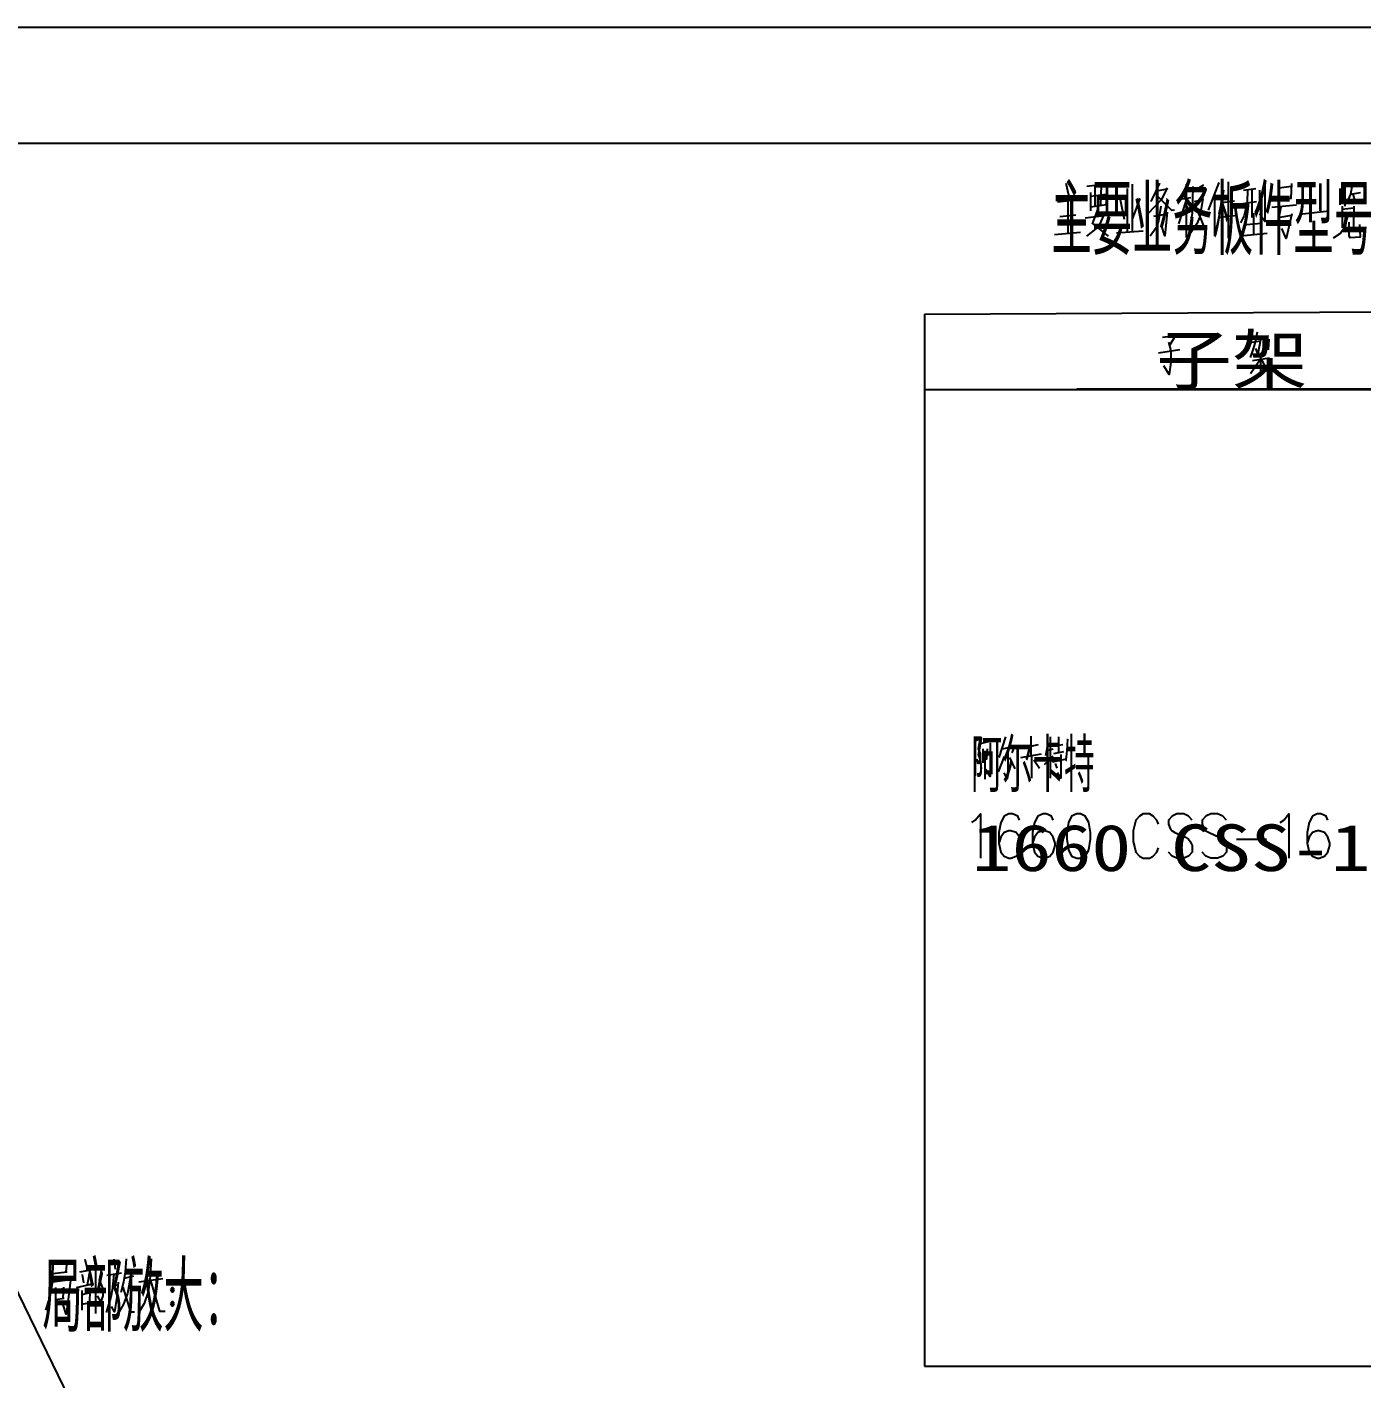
# Model space of a CAD drawing. Header units: metres. Extents: x 17 to 1264, y 17 to 859.
# Drawn here: x 481.8 to 807.2, y 529.4 to 858.8 of the extents above; entities that cross this region are included whole.
import ezdxf

# ---------------------------------------------------------------- set-up
doc = ezdxf.new("R2010")
doc.units = ezdxf.units.M
for name, color, linetype in [('LINES', 7, 'Continuous'), ('POLYLINES', 4, 'Continuous'), ('RECTS', 7, 'Continuous'), ('TEXTS', 3, 'Continuous')]:
    doc.layers.add(name, color=color, linetype=linetype)

msp = doc.modelspace()

# ---------------------------------------------------------------- linework, layer by layer
at = {"layer": 'LINES'}
for p, q in [((1179.14, 830.45), (87.76, 830.45)), ((734.97, 820.8), (735.69, 817.92)), ((740.15, 820.08), (745.48, 820.66)), ((742.17, 815.18), (742.17, 820.22)), ((743.61, 820.37), (743.47, 815.33)), ((751.24, 809.14), (751.24, 820.51)), ((764.35, 820.51), (764.35, 807.55)), ((765.93, 818.78), (768.67, 820.37)), ((772.27, 820.94), (769.67, 814.18)), ((774.57, 821.09), (774.57, 807.41)), ((786.95, 820.94), (786.95, 816.19)), ((789.98, 820.66), (789.83, 817.06)), ((803.08, 815.18), (803.08, 820.37)), ((741.02, 818.5), (741.02, 814.03)), ((741.02, 817.63), (744.91, 818.06)), ((745.05, 818.64), (744.76, 815.47)), ((749.95, 819.5), (749.95, 808.99)), ((751.24, 812.02), (753.11, 817.06)), ((757.15, 818.93), (759.74, 819.36)), ((765.5, 817.2), (762.91, 816.77)), ((771.26, 818.06), (771.26, 807.84)), ((778.31, 819.07), (781.34, 819.5)), ((780.33, 819.36), (780.33, 812.45)), ((782.2, 819.07), (782.2, 814.18)), ((786.95, 819.65), (789.98, 820.08)), ((789.98, 817.06), (786.95, 816.77)), ((801.79, 819.5), (801.79, 815.47)), ((804.38, 818.06), (806.83, 818.5)), ((804.95, 818.21), (805.53, 816.05)), ((732.95, 816.19), (737.99, 816.77)), ((735.55, 808.56), (735.55, 816.48)), ((744.91, 815.47), (741.02, 814.9)), ((742.89, 814.75), (741.45, 810.86)), ((748.22, 816.77), (749.23, 812.02)), ((764.35, 816.62), (762.47, 810.86)), ((764.35, 815.33), (765.35, 813.6)), ((766.36, 816.34), (768.38, 816.77)), ((773.13, 816.05), (776.15, 816.48)), ((777.59, 815.76), (781.48, 816.34)), ((785.23, 814.9), (791.27, 815.47)), ((787.39, 815.04), (786.95, 812.45)), ((792.71, 813.31), (799.19, 814.03)), ((802.36, 815.18), (802.36, 809.86)), ((802.36, 814.46), (805.1, 814.75)), ((805.24, 815.18), (805.1, 809.86)), ((737.42, 813.02), (733.53, 812.59)), ((739.72, 812.3), (746.35, 813.17)), ((741.45, 811.01), (745.34, 807.84)), ((744.19, 812.88), (742.89, 810)), ((756.43, 812.74), (759.74, 813.31)), ((772.12, 812.45), (776.73, 813.02)), ((779.03, 810.72), (782.63, 811.01)), ((780.76, 813.46), (780.76, 808.42)), ((789.98, 812.88), (786.67, 812.3)), ((802.94, 809.86), (803.8, 813.02)), ((732.23, 808.27), (738.57, 808.85)), ((742.75, 810), (740.01, 807.84)), ((747.35, 808.7), (753.83, 809.14)), ((777.59, 807.98), (784.07, 808.56)), ((802.07, 808.56), (800.2, 807.41)), ((802.94, 810), (802.07, 808.7)), ((700.55, 788.83), (812.87, 789.41)), ((700.55, 788.83), (700.55, 768.96)), ((781.63, 784.51), (781.19, 782.06)), ((758.59, 783.22), (761.75, 783.65)), ((761.9, 783.94), (760.31, 781.2)), ((780.33, 782.06), (782.35, 782.35)), ((783.07, 782.93), (783.07, 779.47)), ((783.07, 782.21), (784.36, 782.5)), ((784.51, 782.78), (784.36, 780.34)), ((762.76, 780.19), (757.58, 779.33)), ((782.49, 777.89), (780.04, 774.29)), ((780.47, 777.6), (784.65, 778.18)), ((782.49, 779.47), (782.49, 773.86)), ((784.51, 780.34), (783.07, 780.05)), ((700.55, 770.54), (812.87, 770.54)), ((700.55, 769.97), (700.55, 750.1)), ((700.55, 769.97), (700.55, 769.97)), ((737.71, 770.69), (812.87, 770.69)), ((700.55, 750.1), (700.55, 710.5)), ((700.55, 750.1), (700.55, 730.22)), ((700.55, 710.5), (700.55, 690.62)), ((700.55, 690.62), (700.55, 670.75)), ((712.94, 685.73), (712.94, 676.37)), ((712.94, 685.01), (714.09, 685.3)), ((720.28, 685.87), (718.7, 680.83)), ((726.47, 686.02), (726.47, 681.41)), ((731.23, 685.87), (731.23, 675.79)), ((733.24, 685.87), (733.24, 681.98)), ((714.23, 684.29), (717.11, 685.01)), ((714.81, 682.99), (714.81, 679.54)), ((714.81, 682.27), (715.67, 682.42)), ((715.82, 682.99), (715.67, 680.54)), ((719.56, 682.99), (722.44, 683.57)), ((722.59, 683.86), (721.87, 681.98)), ((726.47, 683.57), (728.35, 684)), ((730.65, 684.14), (730.07, 681.26)), ((730.36, 682.56), (731.95, 682.99)), ((732.09, 681.84), (734.54, 682.27)), ((732.23, 683.71), (734.25, 684)), ((713.66, 679.25), (713.37, 680.4)), ((714.81, 680.4), (715.82, 680.54)), ((719.99, 681.12), (718.55, 677.38)), ((721.29, 680.83), (722.59, 678.1)), ((724.03, 680.83), (729.07, 681.7)), ((726.62, 681.26), (726.62, 675.79)), ((727.19, 680.26), (728.63, 678.24)), ((729.79, 679.1), (731.95, 681.26)), ((731.8, 679.82), (734.83, 680.4)), ((732.38, 679.39), (732.81, 678.24)), ((700.55, 670.75), (700.55, 650.88)), ((776.59, 660.96), (783.93, 660.96)), ((700.55, 650.88), (700.55, 631.01)), ((700.55, 631.01), (700.55, 611.28)), ((700.55, 611.28), (700.55, 591.41)), ((700.55, 591.41), (700.55, 532.51)), ((468.14, 573.84), (525.74, 455.76)), ((491.47, 557.71), (488.15, 557.42)), ((491.32, 555.55), (491.61, 558.14)), ((495.93, 558.58), (496.51, 556.27)), ((498.52, 557.42), (498.52, 545.33)), ((500.11, 556.7), (499.39, 553.39)), ((502.99, 558.58), (503.27, 556.13)), ((512.06, 558.72), (511.77, 553.39)), ((488.01, 555.12), (491.61, 555.55)), ((488.01, 553.1), (492.33, 553.68)), ((497.8, 555.98), (494.63, 555.41)), ((495.64, 552.82), (495.35, 554.83)), ((497.08, 555.84), (496.51, 552.24)), ((498.52, 556.13), (499.96, 556.42)), ((501.26, 554.69), (504.86, 555.26)), ((505.58, 553.97), (507.88, 554.54)), ((507.02, 554.26), (506.3, 550.22)), ((514.94, 553.82), (509.03, 552.96)), ((488.87, 547.63), (488.87, 551.66)), ((490.6, 551.38), (488.87, 551.09)), ((490.6, 549.07), (490.75, 551.81)), ((493.91, 551.66), (498.09, 552.67)), ((495.21, 550.94), (495.21, 546.19)), ((497.08, 550.37), (495.21, 549.94)), ((497.08, 548.06), (497.23, 550.94)), ((502.7, 552.1), (503.99, 552.38)), ((506.3, 550.22), (505.29, 547.63)), ((517.24, 551.09), (517.24, 551.23)), ((517.24, 551.09), (517.24, 550.94)), ((488.87, 548.78), (490.89, 549.07)), ((495.21, 547.63), (497.37, 548.06)), ((499.82, 548.21), (498.95, 549.65)), ((505.29, 547.63), (503.99, 545.33)), ((517.24, 547.78), (517.24, 547.92)), ((517.24, 547.78), (517.24, 547.63)), ((700.55, 532.51), (1127.66, 532.51))]:
    msp.add_line(p, q, dxfattribs=at)
at = {"layer": 'POLYLINES'}
for points in [[(757.87, 820.8), (756.86, 818.64), (755.71, 816.34)], [(783.5, 820.51), (783.5, 811.44), (782.2, 813.31)], [(804.81, 820.37), (804.38, 818.06), (803.51, 816.05)], [(759.74, 819.65), (758.3, 816.77), (754.99, 813.31)], [(757.15, 817.78), (760.75, 814.18), (761.47, 814.32)], [(765.93, 819.94), (765.79, 813.46), (765.07, 808.99)], [(768.38, 817.06), (767.66, 812.59), (766.94, 810.86), (765.5, 808.7)], [(773.42, 819.07), (772.99, 816.05), (772.27, 813.31)], [(779.32, 819.07), (779.18, 816.05), (778.46, 812.88), (777.59, 811.15)], [(758.15, 815.18), (757.58, 811.58), (757, 809.86), (755.56, 807.84)], [(759.74, 813.74), (759.16, 807.98), (758.3, 810.43)], [(766.65, 815.18), (768.95, 809.42), (769.39, 809.42)], [(790.12, 813.31), (788.68, 807.26), (787.67, 809.71)], [(803.95, 811.3), (803.95, 807.98), (804.23, 807.55), (806.83, 807.7), (806.68, 810.72)], [(760.03, 782.06), (760.6, 779.9), (760.6, 777.17), (760.17, 774.14), (758.87, 776.3)], [(781.19, 782.06), (780.62, 780.19), (779.9, 778.32)], [(782.49, 782.64), (781.77, 779.18), (781.34, 780.48)], [(782.63, 777.89), (784.22, 774.72), (784.94, 774.72)], [(714.09, 685.58), (713.66, 682.99), (714.09, 681.84), (714.09, 680.54), (713.66, 679.25)], [(716.54, 684.43), (716.54, 676.22), (715.53, 677.95)], [(720.86, 683.14), (720.86, 676.66), (720.71, 675.65), (719.99, 677.09)], [(733.82, 681.55), (733.82, 675.79), (732.95, 677.09)], [(712.07, 664.99), (712.94, 665.57), (714.23, 667.15), (714.23, 656.35)], [(723.74, 665.57), (723.31, 666.58), (722.01, 667.15), (721.15, 667.15), (719.99, 666.58), (719.13, 664.99), (718.7, 662.54), (718.7, 659.95), (719.13, 657.79), (719.99, 656.78), (721.15, 656.35), (721.58, 656.35), (722.87, 656.78), (723.74, 657.79), (724.03, 659.38), (724.03, 659.95), (723.74, 661.39), (722.87, 662.54), (721.58, 662.98), (721.15, 662.98), (719.99, 662.54), (719.13, 661.39), (718.7, 659.95)], [(731.95, 665.57), (731.51, 666.58), (730.22, 667.15), (729.5, 667.15), (728.2, 666.58), (727.34, 664.99), (726.91, 662.54), (726.91, 659.95), (727.34, 657.79), (728.2, 656.78), (729.5, 656.35), (729.93, 656.35), (731.08, 656.78), (731.95, 657.79), (732.38, 659.38), (732.38, 659.95), (731.95, 661.39), (731.08, 662.54), (729.93, 662.98), (729.5, 662.98), (728.2, 662.54), (727.34, 661.39), (726.91, 659.95)], [(737.71, 667.15), (736.41, 666.58), (735.69, 664.99), (735.26, 662.54), (735.26, 660.96), (735.69, 658.37), (736.41, 656.78), (737.71, 656.35), (738.57, 656.35), (739.72, 656.78), (740.59, 658.37), (741.02, 660.96), (741.02, 662.54), (740.59, 664.99), (739.72, 666.58), (738.57, 667.15), (737.71, 667.15)], [(757.58, 664.56), (757.15, 665.57), (756.28, 666.58), (755.42, 667.15), (753.83, 667.15), (752.97, 666.58), (752.11, 665.57), (751.82, 664.56), (751.39, 662.98), (751.39, 660.38), (751.82, 658.8), (752.11, 657.79), (752.97, 656.78), (753.83, 656.35), (755.42, 656.35), (756.28, 656.78), (757.15, 657.79), (757.58, 658.8)], [(765.79, 665.57), (764.92, 666.58), (763.77, 667.15), (762.04, 667.15), (760.89, 666.58), (760.03, 665.57), (760.03, 664.56), (760.46, 663.55), (760.89, 662.98), (761.61, 662.54), (764.2, 661.39), (764.92, 660.96), (765.35, 660.38), (765.79, 659.38), (765.79, 657.79), (764.92, 656.78), (763.77, 656.35), (762.04, 656.35), (760.89, 656.78), (760.03, 657.79)], [(774.14, 665.57), (773.27, 666.58), (771.98, 667.15), (770.39, 667.15), (769.1, 666.58), (768.23, 665.57), (768.23, 664.56), (768.67, 663.55), (769.1, 662.98), (769.96, 662.54), (772.41, 661.39), (773.27, 660.96), (773.71, 660.38), (774.14, 659.38), (774.14, 657.79), (773.27, 656.78), (771.98, 656.35), (770.39, 656.35), (769.1, 656.78), (768.23, 657.79)], [(787.24, 664.99), (788.11, 665.57), (789.4, 667.15), (789.4, 656.35)], [(798.91, 665.57), (798.47, 666.58), (797.18, 667.15), (796.31, 667.15), (795.16, 666.58), (794.3, 664.99), (793.87, 662.54), (793.87, 659.95), (794.3, 657.79), (795.16, 656.78), (796.31, 656.35), (796.75, 656.35), (798.04, 656.78), (798.91, 657.79), (799.34, 659.38), (799.34, 659.95), (798.91, 661.39), (798.04, 662.54), (796.75, 662.98), (796.31, 662.98), (795.16, 662.54), (794.3, 661.39), (793.87, 659.95)], [(488.15, 558.14), (488.01, 555.12), (488.01, 553.1), (487.29, 549.22), (486.28, 546.19)], [(506.01, 558.72), (505.72, 555.55), (505.29, 552.96), (504.71, 550.51)], [(492.47, 554.11), (492.04, 550.08), (491.32, 545.18), (490.6, 547.49)], [(499.39, 553.54), (500.25, 551.38), (500.25, 549.65), (499.82, 548.21)], [(502.99, 554.98), (502.55, 551.09), (502.27, 549.36), (501.11, 545.62)], [(503.99, 552.96), (503.71, 549.36), (503.13, 545.76), (502.41, 547.06)], [(505.15, 551.81), (507.02, 545.76), (508.03, 545.76)], [(511.77, 553.39), (511.34, 550.66), (510.33, 547.78), (508.89, 545.33)], [(511.91, 553.39), (514.07, 545.9), (515.51, 545.9)], [(517.71, 551.12), (517.24, 551.71), (516.77, 551.12)], [(516.77, 551.12), (517.24, 550.53), (517.71, 551.12)], [(517.59, 551.12), (517.24, 551.57), (516.89, 551.12)], [(516.89, 551.12), (517.24, 550.68), (517.59, 551.12)], [(517.48, 551.12), (517.24, 551.42), (517, 551.12)], [(517, 551.12), (517.24, 550.83), (517.48, 551.12)], [(517.71, 547.73), (517.24, 548.32), (516.77, 547.73)], [(516.77, 547.73), (517.24, 547.14), (517.71, 547.73)], [(517.59, 547.73), (517.24, 548.17), (516.89, 547.73)], [(516.89, 547.73), (517.24, 547.29), (517.59, 547.73)], [(517.48, 547.73), (517.24, 548.02), (517, 547.73)], [(517, 547.73), (517.24, 547.43), (517.48, 547.73)]]:
    msp.add_lwpolyline(points, dxfattribs=at)
at = {"layer": 'RECTS'}
msp.add_lwpolyline([(16.84, 858.82), (1207.43, 858.82), (1207.43, 16.85), (16.84, 16.85)], dxfattribs=at)

# ---------------------------------------------------------------- texts
at = {"layer": 'TEXTS'}
for s, height, width, p in [('主要业务板件型号一览表：', 14.85, 0.509027, (731.51, 804.9)), ('子架', 11.88, 1.19676, (757, 771.77)), ('阿尔卡特', 11.36, 0.509028, (711.93, 673.66)), ('1660 CSS-16', 11.36, 1.257952, (712.07, 653.17)), ('局部放大：', 14.85, 0.509029, (485.56, 542.54))]:
    msp.add_text(s, height=height, dxfattribs=dict(at, width=width)).set_placement(p)

doc.saveas('drawing.dxf')
